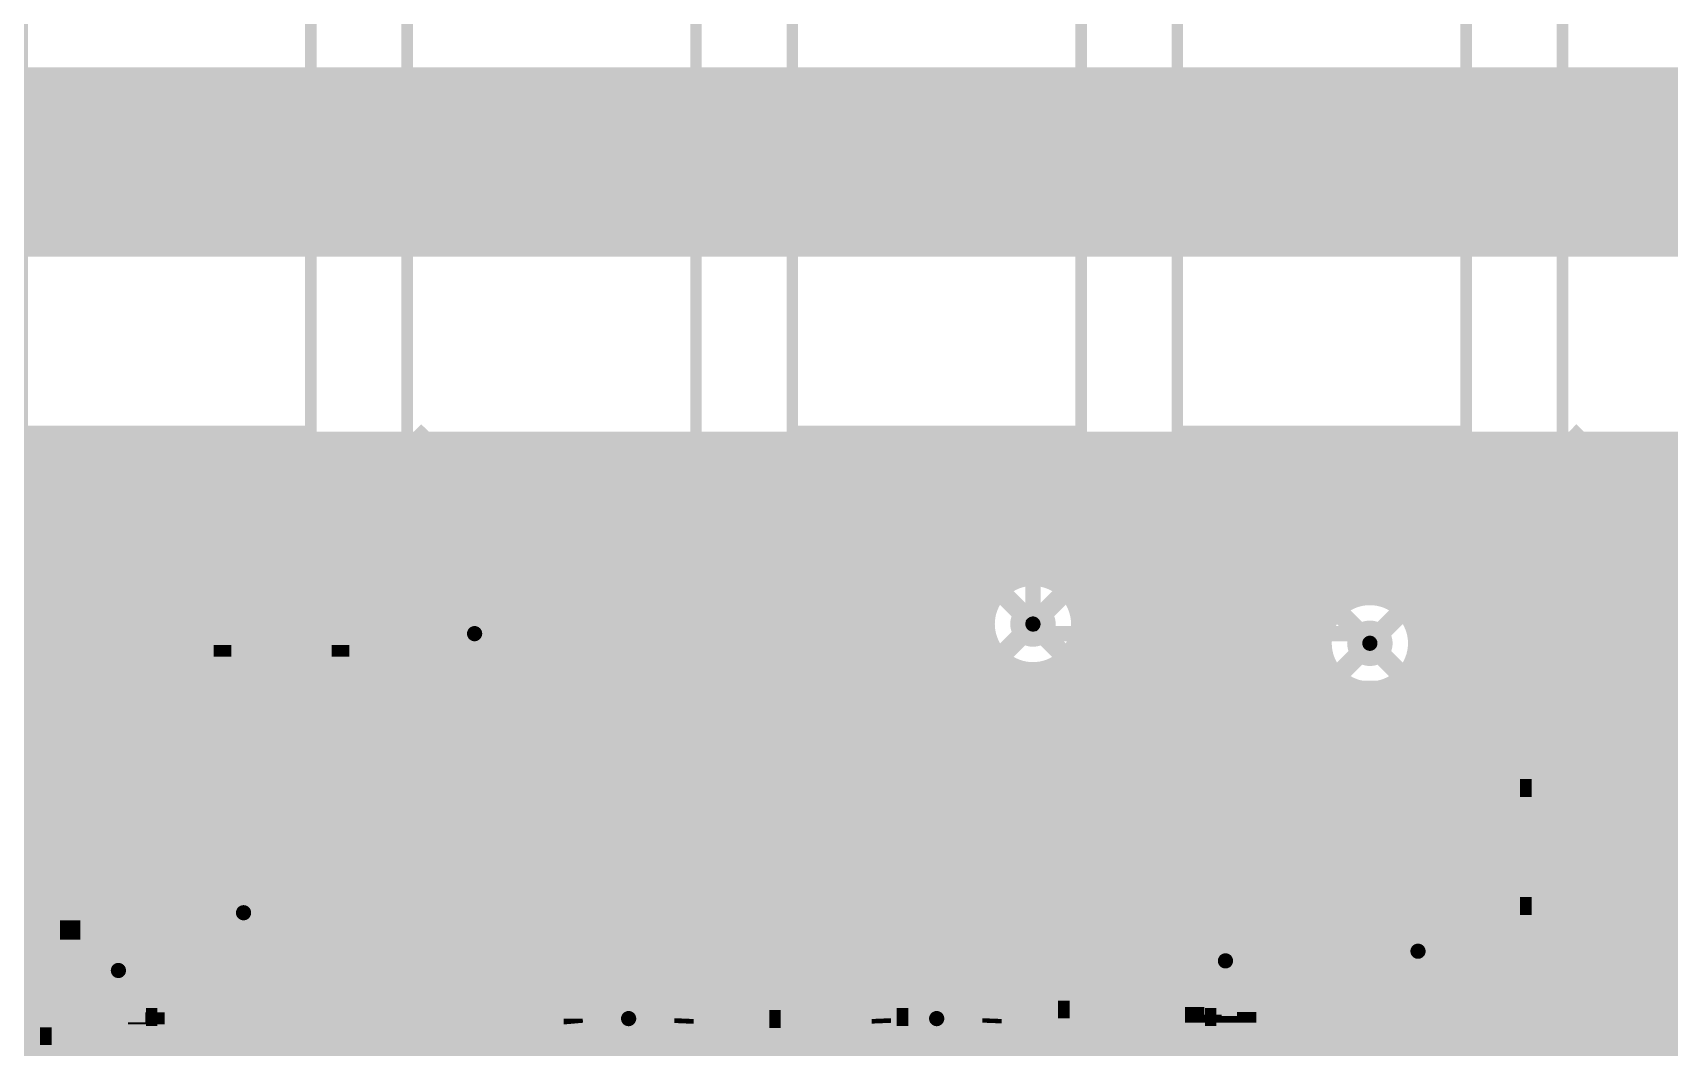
# Model space of a CAD drawing. Extents: x -11 to 221, y -93 to 178.
# Drawn here: x 120.79 to 142.38, y 104.65 to 118.04 of the extents above; entities that cross this region are included whole.
import ezdxf

# ---------------------------------------------------------------- set-up
doc = ezdxf.new("R2010")
doc.units = 0
doc.header["$MEASUREMENT"] = 0
doc.layers.get('0').update_dxf_attribs({"linetype": 'CONTINUOUS'})
for name, color, linetype in [('26-349-0_BOT', 7, 'CONTINUOUS'), ('26-349-0_DRD', 7, 'CONTINUOUS'), ('26-349-0_DRL', 2, 'CONTINUOUS'), ('26-349-0_FAB', 1, 'CONTINUOUS'), ('26-349-0_IN1', 3, 'CONTINUOUS'), ('26-349-0_IN2', 5, 'CONTINUOUS'), ('26-349-0_SMT', 14, 'CONTINUOUS'), ('26-349-0_SPT', 9, 'CONTINUOUS'), ('26-349-0_SST', 12, 'CONTINUOUS'), ('26-349-0_TOP', 11, 'CONTINUOUS'), ('THRUHOLE_TAP', 15, 'CONTINUOUS')]:
    doc.layers.add(name, color=color, linetype=linetype)

# ---------------------------------------------------------------- blocks, each defined once
blk = doc.blocks.new('ROUND_78')
at = {"const_width": 0.29972}
blk.add_lwpolyline([(-0.14986, 0, 1), (0.14986, 0, 1)], format="xyb", close=True, dxfattribs=at)
blk = doc.blocks.new('ROUND_82')
at = {"const_width": 0.29972}
blk.add_lwpolyline([(-0.14986, 0, 1), (0.14986, 0, 1)], format="xyb", close=True, dxfattribs=at)
blk = doc.blocks.new('ROUND_102')
at = {"const_width": 0.10033}
blk.add_lwpolyline([(-0.050164, 0, 1), (0.050164, 0, 1)], format="xyb", close=True, dxfattribs=at)
blk = doc.blocks.new('RECTANGLE_3')
blk.add_solid([(0.4826, 0.4064), (0.4826, -0.4064), (-0.4826, 0.4064), (-0.4826, -0.4064)])
blk = doc.blocks.new('RECTANGLE_17')
blk.add_solid([(0.508, 0.635), (0.508, -0.635), (-0.508, 0.635), (-0.508, -0.635)])
blk = doc.blocks.new('RECTANGLE_12')
blk.add_solid([(0.40005, 0.65024), (0.40005, -0.65024), (-0.40005, 0.65024), (-0.40005, -0.65024)])
blk = doc.blocks.new('ROUND_88')
at = {"const_width": 0.10033}
blk.add_lwpolyline([(-0.050164, 0, 1), (0.050164, 0, 1)], format="xyb", close=True, dxfattribs=at)

msp = doc.modelspace()

# ---------------------------------------------------------------- linework, layer by layer
at = {"layer": '26-349-0_BOT', "const_width": 0.2032}
for points in [[(133.9596, 110.2106), (133.985, 110.236)], [(133.985, 110.236), (133.985, 110.109), (138.303, 110.109), (138.43, 109.982)], [(150.495, 108.966), (89.662, 108.966), (88.646, 109.982), (84.328, 109.982)]]:
    msp.add_lwpolyline(points, dxfattribs=at)
at = {"layer": '26-349-0_DRD', "const_width": 0.254}
for points in [[(132.715, 111.506), (132.715, 108.966)], [(135.255, 111.506), (132.715, 111.506)], [(135.255, 111.506), (132.715, 108.966)], [(135.255, 108.966), (132.715, 111.506)], [(132.715, 111.506), (132.715, 108.966)], [(135.255, 111.506), (132.715, 111.506)], [(135.255, 111.506), (132.715, 108.966)], [(135.255, 108.966), (132.715, 111.506)], [(135.255, 108.966), (135.255, 111.506)], [(135.255, 108.966), (135.255, 111.506)], [(125.349, 111.379), (125.349, 108.839)], [(127.889, 111.379), (125.349, 111.379)], [(127.889, 111.379), (125.349, 108.839)], [(127.889, 108.839), (125.349, 111.379)], [(127.889, 108.839), (127.889, 111.379)], [(137.16, 111.252), (137.16, 108.712)], [(139.7, 111.252), (137.16, 111.252)], [(139.7, 111.252), (137.16, 108.712)], [(139.7, 108.712), (137.16, 111.252)], [(139.7, 108.712), (139.7, 111.252)], [(132.715, 108.966), (135.255, 108.966)], [(132.715, 108.966), (135.255, 108.966)], [(125.349, 108.839), (127.889, 108.839)], [(137.16, 108.712), (139.7, 108.712)], [(122.301, 107.696), (122.301, 105.156)], [(124.841, 107.696), (122.301, 107.696)], [(124.841, 107.696), (122.301, 105.156)], [(124.841, 105.156), (122.301, 107.696)], [(124.841, 105.156), (124.841, 107.696)], [(137.795, 107.188), (137.795, 104.648)], [(140.335, 107.188), (137.795, 107.188)], [(140.335, 107.188), (137.795, 104.648)], [(140.335, 104.648), (137.795, 107.188)], [(140.335, 104.648), (140.335, 107.188)], [(135.255, 107.061), (135.255, 104.521)], [(137.795, 107.061), (135.255, 107.061)], [(137.795, 107.061), (135.255, 104.521)], [(137.795, 104.521), (135.255, 107.061)], [(135.255, 107.061), (135.255, 104.521)], [(137.795, 107.061), (135.255, 107.061)], [(137.795, 107.061), (135.255, 104.521)], [(137.795, 104.521), (135.255, 107.061)], [(137.795, 104.521), (137.795, 107.061)], [(137.795, 104.521), (137.795, 107.061)], [(121.92, 106.934), (119.38, 106.934)], [(121.92, 106.934), (119.38, 104.394)], [(121.92, 104.394), (119.38, 106.934)], [(121.92, 106.934), (119.38, 106.934)], [(121.92, 106.934), (119.38, 104.394)], [(121.92, 104.394), (119.38, 106.934)], [(123.19, 106.934), (120.65, 106.934)], [(123.19, 106.934), (120.65, 104.394)], [(123.19, 104.394), (120.65, 106.934)], [(123.19, 106.934), (120.65, 106.934)], [(123.19, 106.934), (120.65, 104.394)], [(123.19, 104.394), (120.65, 106.934)], [(121.92, 104.394), (121.92, 106.934)], [(121.92, 104.394), (121.92, 106.934)], [(123.19, 104.394), (123.19, 106.934)], [(123.19, 104.394), (123.19, 106.934)], [(127.381, 106.299), (127.381, 103.759)], [(129.921, 106.299), (127.381, 106.299)], [(129.921, 106.299), (127.381, 103.759)], [(129.921, 103.759), (127.381, 106.299)], [(127.381, 106.299), (127.381, 103.759)], [(129.921, 106.299), (127.381, 106.299)], [(129.921, 106.299), (127.381, 103.759)], [(129.921, 103.759), (127.381, 106.299)], [(127.381, 106.299), (127.381, 103.759)], [(129.921, 106.299), (127.381, 106.299)], [(129.921, 106.299), (127.381, 103.759)], [(129.921, 103.759), (127.381, 106.299)], [(129.921, 103.759), (129.921, 106.299)], [(129.921, 103.759), (129.921, 106.299)], [(129.921, 103.759), (129.921, 106.299)], [(131.445, 106.299), (131.445, 103.759)], [(133.985, 106.299), (131.445, 106.299)], [(133.985, 106.299), (131.445, 103.759)], [(133.985, 103.759), (131.445, 106.299)], [(131.445, 106.299), (131.445, 103.759)], [(133.985, 106.299), (131.445, 106.299)], [(133.985, 106.299), (131.445, 103.759)], [(133.985, 103.759), (131.445, 106.299)], [(133.985, 103.759), (133.985, 106.299)], [(133.985, 103.759), (133.985, 106.299)], [(122.301, 105.156), (124.841, 105.156)], [(137.795, 104.648), (140.335, 104.648)]]:
    msp.add_lwpolyline(points, dxfattribs=at)
at = {"layer": '26-349-0_DRL', "const_width": 2.49936}
msp.add_lwpolyline([(91.186, 116.332), (162.56, 116.332), (164.211, 117.983), (174.752, 117.983)], dxfattribs=at)
at = {"layer": '26-349-0_FAB', "const_width": 1.00076}
msp.add_lwpolyline([(187.325, 48.26), (67.945, 48.26), (67.945, 115.57), (69.215, 116.84), (187.96, 116.84)], dxfattribs=at)
at = {"layer": '26-349-0_IN1', "const_width": 0.254}
for points in [[(165.481, 112.649), (71.247, 112.649), (69.596, 110.998), (69.596, 51.562)], [(165.481, 112.5982), (71.1962, 112.5982)], [(120.8024, 112.649), (120.8024, 108.966)], [(121.031, 112.649), (121.031, 108.966)], [(121.2596, 112.649), (121.2596, 108.966)], [(121.4882, 112.649), (121.4882, 108.966)], [(121.7168, 112.649), (121.7168, 108.966)], [(121.9454, 112.649), (121.9454, 108.966)], [(122.174, 112.649), (122.174, 108.966)], [(122.4026, 112.649), (122.4026, 108.966)], [(122.6312, 112.649), (122.6312, 108.966)], [(122.8598, 112.649), (122.8598, 108.966)], [(123.0884, 112.649), (123.0884, 108.966)], [(123.317, 112.649), (123.317, 108.966)], [(123.5456, 112.649), (123.5456, 108.966)], [(123.7742, 112.649), (123.7742, 108.966)], [(124.0028, 112.649), (124.0028, 108.966)], [(124.2314, 112.649), (124.2314, 108.966)], [(124.46, 112.649), (124.46, 108.966)], [(124.6886, 112.649), (124.6886, 108.966)], [(124.9172, 112.649), (124.9172, 108.966)], [(125.1458, 112.649), (125.1458, 108.966)], [(125.3744, 112.649), (125.3744, 108.966)], [(125.603, 112.649), (125.603, 108.966)], [(125.8316, 112.649), (125.8316, 108.966)], [(126.0602, 112.649), (126.0602, 108.966)], [(126.2888, 112.649), (126.2888, 108.966)], [(126.5174, 112.649), (126.5174, 108.966)], [(126.746, 112.649), (126.746, 108.966)], [(126.9746, 112.649), (126.9746, 108.966)], [(127.2032, 112.649), (127.2032, 108.966)], [(127.4318, 112.649), (127.4318, 108.966)], [(127.6604, 112.649), (127.6604, 108.966)], [(127.889, 112.649), (127.889, 108.966)], [(128.1176, 112.649), (128.1176, 108.966)], [(128.3462, 112.649), (128.3462, 108.966)], [(128.5748, 112.649), (128.5748, 108.966)], [(128.8034, 112.649), (128.8034, 108.966)], [(129.032, 112.649), (129.032, 108.966)], [(129.2606, 112.649), (129.2606, 108.966)], [(129.4892, 112.649), (129.4892, 108.966)], [(129.7178, 112.649), (129.7178, 108.966)], [(129.9464, 112.649), (129.9464, 108.966)], [(130.175, 112.649), (130.175, 108.966)], [(130.4036, 112.649), (130.4036, 108.966)], [(130.6322, 112.649), (130.6322, 108.966)], [(130.8608, 112.649), (130.8608, 108.966)], [(131.0894, 112.649), (131.0894, 108.966)], [(131.318, 112.649), (131.318, 108.966)], [(131.5466, 112.649), (131.5466, 108.966)], [(131.7752, 112.649), (131.7752, 108.966)], [(132.0038, 112.649), (132.0038, 108.966)], [(132.2324, 112.649), (132.2324, 108.966)], [(132.461, 112.649), (132.461, 108.966)], [(132.6896, 112.649), (132.6896, 108.966)], [(132.9182, 112.649), (132.9182, 108.966)], [(133.1468, 112.649), (133.1468, 108.966)], [(133.3754, 112.649), (133.3754, 110.63986)], [(133.604, 112.649), (133.604, 110.86084)], [(133.8326, 112.649), (133.8326, 110.95228)], [(134.0612, 112.649), (134.0612, 110.96244)], [(134.2898, 112.649), (134.2898, 110.90148)], [(134.5184, 112.649), (134.5184, 110.73638)], [(134.747, 112.649), (134.747, 108.966)], [(134.9756, 112.649), (134.9756, 108.966)], [(135.2042, 112.649), (135.2042, 108.966)], [(135.4328, 112.649), (135.4328, 108.966)], [(135.6614, 112.649), (135.6614, 108.966)], [(135.89, 112.649), (135.89, 108.966)], [(136.1186, 112.649), (136.1186, 108.966)], [(136.3472, 112.649), (136.3472, 108.966)], [(136.5758, 112.649), (136.5758, 108.966)], [(136.8044, 112.649), (136.8044, 108.966)], [(137.033, 112.649), (137.033, 108.966)], [(137.2616, 112.649), (137.2616, 108.966)], [(137.4902, 112.649), (137.4902, 108.966)], [(137.7188, 112.649), (137.7188, 110.15218)], [(137.9474, 112.649), (137.9474, 110.53064)], [(138.176, 112.649), (138.176, 110.6678)], [(138.4046, 112.649), (138.4046, 110.71352)], [(138.6332, 112.649), (138.6332, 110.68304)], [(138.8618, 112.649), (138.8618, 110.57128)], [(139.0904, 112.649), (139.0904, 110.29696)], [(139.319, 112.649), (139.319, 108.966)], [(139.5476, 112.649), (139.5476, 108.966)], [(139.7762, 112.649), (139.7762, 108.966)], [(140.0048, 112.649), (140.0048, 108.966)], [(140.2334, 112.649), (140.2334, 108.966)], [(140.462, 112.649), (140.462, 108.966)], [(140.6906, 112.649), (140.6906, 108.966)], [(140.9192, 112.649), (140.9192, 108.966)], [(141.1478, 112.649), (141.1478, 108.966)], [(141.3764, 112.649), (141.3764, 108.966)], [(141.605, 112.649), (141.605, 108.966)], [(141.8336, 112.649), (141.8336, 108.966)], [(142.0622, 112.649), (142.0622, 108.966)], [(142.2908, 112.649), (142.2908, 108.966)], [(165.481, 112.3696), (70.9676, 112.3696)], [(165.481, 112.141), (70.739, 112.141)], [(165.481, 111.9124), (70.5104, 111.9124)], [(165.481, 111.6838), (70.2818, 111.6838)], [(165.481, 111.4552), (70.0532, 111.4552)], [(165.481, 111.2266), (69.8246, 111.2266)], [(165.481, 110.998), (69.596, 110.998)], [(133.48462, 110.7694), (69.596, 110.7694)], [(165.481, 110.7694), (134.48538, 110.7694)], [(133.31952, 110.5408), (84.80044, 110.5408)], [(137.95756, 110.5408), (134.65048, 110.5408)], [(165.481, 110.5408), (138.90244, 110.5408)], [(133.25602, 110.3122), (84.98078, 110.3122)], [(137.77722, 110.3122), (134.71144, 110.3122)], [(165.481, 110.3122), (139.08278, 110.3122)], [(133.26872, 110.0836), (85.0519, 110.0836)], [(137.7061, 110.0836), (134.70128, 110.0836)], [(165.481, 110.0836), (139.1539, 110.0836)], [(133.36016, 109.855), (86.72576, 109.855)], [(133.3754, 109.83214), (133.3754, 108.966)], [(137.70864, 109.855), (134.60984, 109.855)], [(137.7188, 109.80928), (137.7188, 108.966)], [(165.481, 109.855), (139.14882, 109.855)], [(133.58114, 109.6264), (86.87562, 109.6264)], [(133.604, 109.61116), (133.604, 108.966)], [(134.2898, 109.57052), (134.2898, 108.966)], [(137.78992, 109.6264), (134.38886, 109.6264)], [(134.5184, 109.73562), (134.5184, 108.966)], [(150.18004, 109.6264), (139.07008, 109.6264)], [(139.0904, 109.66704), (139.0904, 108.966)], [(137.99058, 109.3978), (86.92896, 109.3978)], [(133.8326, 109.51972), (133.8326, 108.966)], [(134.0612, 109.50702), (134.0612, 108.966)], [(137.9474, 109.43082), (137.9474, 108.966)], [(138.8618, 109.39018), (138.8618, 108.966)], [(149.90318, 109.3978), (138.86942, 109.3978)], [(149.79142, 109.1692), (86.90864, 109.1692)], [(138.176, 109.2962), (138.176, 108.966)], [(138.4046, 109.25048), (138.4046, 108.966)], [(138.6332, 109.27842), (138.6332, 108.966)], [(148.32838, 108.966), (86.82482, 108.966)], [(148.3106, 108.4072), (84.89188, 108.2294)], [(120.8024, 108.32846), (120.8024, 106.38028)], [(121.031, 108.331), (121.031, 106.28884)], [(121.2596, 108.331), (121.2596, 106.06786)], [(121.4882, 108.331), (121.4882, 106.25328)], [(121.7168, 108.331), (121.7168, 106.36504)], [(121.9454, 108.33354), (121.9454, 106.39552)], [(122.174, 108.33354), (122.174, 106.3498)], [(122.4026, 108.33354), (122.4026, 106.21264)], [(122.6312, 108.33354), (122.6312, 105.83418)], [(122.8598, 108.33608), (122.8598, 104.95534)], [(123.0884, 108.33608), (123.0884, 104.95534)], [(123.317, 108.33608), (123.317, 104.95534)], [(123.5456, 108.33608), (123.5456, 104.95788)], [(123.7742, 108.33862), (123.7742, 104.95788)], [(124.0028, 108.33862), (124.0028, 104.95788)], [(124.2314, 108.33862), (124.2314, 104.95788)], [(124.46, 108.33862), (124.46, 104.95788)], [(124.6886, 108.34116), (124.6886, 104.95788)], [(124.9172, 108.34116), (124.9172, 104.95788)], [(125.1458, 108.34116), (125.1458, 104.95788)], [(125.3744, 108.34116), (125.3744, 104.96042)], [(125.603, 108.3437), (125.603, 104.96042)], [(125.8316, 108.3437), (125.8316, 104.96042)], [(126.0602, 108.3437), (126.0602, 104.96042)], [(126.2888, 108.3437), (126.2888, 104.96042)], [(126.5174, 108.34624), (126.5174, 104.96042)], [(126.746, 108.34624), (126.746, 104.96042)], [(126.9746, 108.34624), (126.9746, 104.96042)], [(127.2032, 108.34624), (127.2032, 104.96296)], [(127.4318, 108.34878), (127.4318, 104.96296)], [(127.6604, 108.34878), (127.6604, 104.96296)], [(127.889, 108.34878), (127.889, 104.96296)], [(128.1176, 108.34878), (128.1176, 105.52938)], [(128.3462, 108.35132), (128.3462, 105.69448)], [(128.5748, 108.35132), (128.5748, 105.75544)], [(128.8034, 108.35132), (128.8034, 105.74528)], [(129.032, 108.35132), (129.032, 105.65384)], [(129.2606, 108.35386), (129.2606, 105.43286)], [(129.4892, 108.35386), (129.4892, 104.9655)], [(129.7178, 108.35386), (129.7178, 104.9655)], [(129.9464, 108.35386), (129.9464, 104.9655)], [(130.175, 108.3564), (130.175, 104.9655)], [(130.4036, 108.3564), (130.4036, 104.9655)], [(130.6322, 108.3564), (130.6322, 104.96804)], [(130.8608, 108.35894), (130.8608, 104.96804)], [(131.0894, 108.35894), (131.0894, 104.96804)], [(131.318, 108.35894), (131.318, 104.96804)], [(131.5466, 108.35894), (131.5466, 104.96804)], [(131.7752, 108.36148), (131.7752, 104.96804)], [(132.0038, 108.36148), (132.0038, 105.19918)], [(132.2324, 108.36148), (132.2324, 105.57764)], [(132.461, 108.36148), (132.461, 105.7148)], [(132.6896, 108.36402), (132.6896, 105.76052)], [(132.9182, 108.36402), (132.9182, 105.73004)], [(133.1468, 108.36402), (133.1468, 105.61828)], [(133.3754, 108.36402), (133.3754, 105.34396)], [(133.604, 108.36656), (133.604, 104.97058)], [(133.8326, 108.36656), (133.8326, 104.97058)], [(134.0612, 108.36656), (134.0612, 104.97312)], [(134.2898, 108.36656), (134.2898, 104.97312)], [(134.5184, 108.3691), (134.5184, 104.97312)], [(134.747, 108.3691), (134.747, 104.97312)], [(134.9756, 108.3691), (134.9756, 104.97312)], [(135.2042, 108.3691), (135.2042, 104.97312)], [(135.4328, 108.37164), (135.4328, 104.97312)], [(135.6614, 108.37164), (135.6614, 104.97566)], [(135.89, 108.37164), (135.89, 106.15422)], [(136.1186, 108.37164), (136.1186, 106.39806)], [(136.3472, 108.37418), (136.3472, 106.49966)], [(136.5758, 108.37418), (136.5758, 106.51998)], [(136.8044, 108.37418), (136.8044, 106.46664)], [(137.033, 108.37418), (137.033, 106.31678)], [(137.2616, 108.37672), (137.2616, 104.97566)], [(137.4902, 108.37672), (137.4902, 104.9782)], [(137.7188, 108.37672), (137.7188, 104.9782)], [(137.9474, 108.37672), (137.9474, 104.9782)], [(138.176, 108.37926), (138.176, 104.9782)], [(138.4046, 108.37926), (138.4046, 104.9782)], [(138.6332, 108.37926), (138.6332, 104.9782)], [(138.8618, 108.37926), (138.8618, 104.9782)], [(139.0904, 108.3818), (139.0904, 104.98074)], [(139.319, 108.3818), (139.319, 104.98074)], [(139.5476, 108.3818), (139.5476, 104.98074)], [(139.7762, 108.3818), (139.7762, 104.98074)], [(140.0048, 108.38434), (140.0048, 104.98074)], [(140.2334, 108.38434), (140.2334, 104.98074)], [(140.462, 108.38434), (140.462, 104.98074)], [(140.6906, 108.38434), (140.6906, 104.98074)], [(140.9192, 108.38688), (140.9192, 104.98328)], [(141.1478, 108.38688), (141.1478, 104.98328)], [(141.3764, 108.38688), (141.3764, 104.98328)], [(141.605, 108.38688), (141.605, 104.98328)], [(141.8336, 108.38942), (141.8336, 104.98328)], [(142.0622, 108.38942), (142.0622, 104.98328)], [(142.2908, 108.38942), (142.2908, 104.98328)], [(150.32228, 108.2548), (94.1324, 108.2548)], [(148.78558, 108.0262), (84.96808, 108.0262)], [(148.58492, 107.7976), (84.97824, 107.7976)], [(148.50364, 107.569), (84.91728, 107.569)], [(148.5011, 107.3404), (84.75218, 107.3404)], [(148.57222, 107.1118), (74.9808, 107.1118)], [(146.25828, 106.8832), (84.37118, 106.8832)], [(145.87982, 106.6546), (84.74964, 106.6546)], [(136.16178, 106.426), (106.57078, 106.426)], [(145.7452, 106.426), (136.88822, 106.426)], [(121.41962, 106.1974), (121.15038, 106.1974)], [(135.9154, 106.1974), (122.42038, 106.1974)], [(145.69948, 106.1974), (137.13206, 106.1974)], [(135.8138, 105.9688), (122.58548, 105.9688)], [(145.72742, 105.9688), (137.23366, 105.9688)], [(128.47828, 105.7402), (122.64644, 105.7402)], [(132.54228, 105.7402), (128.82118, 105.7402)], [(135.79602, 105.7402), (132.88518, 105.7402)], [(145.83918, 105.7402), (137.25398, 105.7402)], [(122.6312, 105.49128), (122.6312, 104.95534)], [(128.09982, 105.5116), (122.63628, 105.5116)], [(132.16382, 105.5116), (129.19964, 105.5116)], [(135.84936, 105.5116), (133.26364, 105.5116)], [(146.11604, 105.5116), (137.20064, 105.5116)], [(127.9652, 105.283), (122.54484, 105.283)], [(132.0292, 105.283), (129.3368, 105.283)], [(135.99922, 105.283), (133.4008, 105.283)], [(135.89, 105.42778), (135.89, 104.97566)], [(137.033, 105.26522), (137.033, 104.97566)], [(147.59178, 105.283), (137.05078, 105.283)], [(127.91948, 105.0544), (122.32386, 105.0544)], [(122.4026, 105.11282), (122.4026, 104.95534)], [(129.37998, 104.9655), (129.38274, 105.029)], [(131.98348, 105.0544), (129.38252, 105.0544)], [(131.98348, 105.029), (131.98602, 104.96804)], [(133.44398, 104.97058), (133.44632, 105.029)], [(148.9964, 105.0544), (133.44652, 105.0544)], [(136.1186, 105.1814), (136.1186, 104.97566)], [(136.3472, 105.0798), (136.3472, 104.97566)], [(136.5758, 105.06202), (136.5758, 104.97566)], [(136.8044, 105.11536), (136.8044, 104.97566)], [(127.92202, 104.96296), (122.10034, 104.95534)], [(122.174, 104.9782), (122.174, 104.95534)], [(131.98602, 104.96804), (129.37998, 104.9655)], [(148.96084, 104.99344), (133.44398, 104.97058)]]:
    msp.add_lwpolyline(points, dxfattribs=at)
for points in [[(133.985, 110.96752, 0.4142136), (133.25348, 110.236)], [(133.985, 110.96752, 0.4142136), (133.25348, 110.236)], [(134.71652, 110.236, 0.4142136), (133.985, 110.96752)], [(134.71652, 110.236, 0.4142136), (133.985, 110.96752)], [(138.43, 110.71352, 0.4142136), (137.69848, 109.982)], [(139.16152, 109.982, 0.4142136), (138.43, 110.71352)], [(133.25348, 110.236, 0.4142136), (133.985, 109.50448)], [(133.25348, 110.236, 0.4142136), (133.985, 109.50448)], [(133.985, 109.50448, 0.4142136), (134.71652, 110.236)], [(133.985, 109.50448, 0.4142136), (134.71652, 110.236)], [(137.69848, 109.982, 0.4142136), (138.43, 109.25048)], [(138.43, 109.25048, 0.4142136), (139.16152, 109.982)], [(121.285, 106.02722, 0.2690272), (120.65, 106.39554)], [(121.92, 106.39552, 0.2690269), (121.285, 106.02722)], [(121.92, 106.39552, 0.2690269), (121.285, 106.02722)], [(122.65152, 105.664, 0.4142136), (121.92, 106.39552)], [(122.65152, 105.664, 0.4142136), (121.92, 106.39552)], [(136.525, 106.52252, 0.4142136), (135.79348, 105.791)], [(136.525, 106.52252, 0.4142136), (135.79348, 105.791)], [(137.25652, 105.791, 0.4142136), (136.525, 106.52252)], [(137.25652, 105.791, 0.4142136), (136.525, 106.52252)], [(128.651, 105.76052, 0.4142136), (127.91948, 105.029)], [(129.38252, 105.029, 0.4142136), (128.651, 105.76052)], [(132.715, 105.76052, 0.4142136), (131.98348, 105.029)], [(133.44652, 105.029, 0.4142136), (132.715, 105.76052)], [(135.79348, 105.791, 0.4142136), (136.525, 105.05948)], [(135.79348, 105.791, 0.4142136), (136.525, 105.05948)], [(136.525, 105.05948, 0.4142136), (137.25652, 105.791)], [(136.525, 105.05948, 0.4142136), (137.25652, 105.791)], [(122.10034, 104.95534, 0.3429731), (122.65152, 105.664)], [(122.10034, 104.95534, 0.3429731), (122.65152, 105.664)], [(127.91948, 105.029, 0.0225903), (127.92246, 104.963)]]:
    msp.add_lwpolyline(points, format="xyb", dxfattribs=at)
at = {"layer": '26-349-0_IN2', "const_width": 0.254}
for points in [[(172.60062, 112.141), (86.3473, 112.141)], [(172.5676, 112.1156), (86.36254, 112.1156)], [(120.7008, 112.141), (120.7008, 95.87738)], [(120.9294, 112.141), (120.9294, 95.81388)], [(121.158, 112.141), (121.158, 95.62084)], [(121.3866, 112.141), (121.3866, 75.77328)], [(121.6152, 112.141), (121.6152, 75.98918)], [(121.8438, 112.141), (121.8438, 76.06284)], [(122.0724, 112.141), (122.0724, 76.0476)], [(122.301, 112.141), (122.301, 75.93838)], [(122.5296, 112.141), (122.5296, 75.59548)], [(122.7582, 112.141), (122.7582, 101.12756)], [(122.9868, 112.141), (122.9868, 106.66222)], [(123.2154, 112.141), (123.2154, 106.9467)], [(123.444, 112.141), (123.444, 107.04322)], [(123.6726, 112.141), (123.6726, 107.0483)], [(123.9012, 112.141), (123.9012, 106.96194)], [(124.1298, 112.141), (124.1298, 106.71556)], [(124.3584, 112.141), (124.3584, 77.8256)], [(124.587, 112.141), (124.587, 65.61582)], [(124.8156, 112.141), (124.8156, 65.41262)], [(125.0442, 112.141), (125.0442, 65.05194)], [(125.2728, 112.141), (125.2728, 52.959)], [(125.5014, 112.141), (125.5014, 98.45548)], [(125.73, 112.141), (125.73, 98.79838)], [(125.9586, 112.141), (125.9586, 98.9076)], [(126.1872, 112.141), (126.1872, 110.5662)], [(126.4158, 112.141), (126.4158, 110.7059)], [(126.6444, 112.141), (126.6444, 110.73892)], [(126.873, 112.141), (126.873, 110.68558)], [(127.1016, 112.141), (127.1016, 110.51286)], [(127.3302, 112.141), (127.3302, 72.56018)], [(127.5588, 112.141), (127.5588, 72.63384)], [(127.7874, 112.141), (127.7874, 72.6186)], [(128.016, 112.141), (128.016, 73.01484)], [(128.2446, 112.141), (128.2446, 73.20788)], [(128.4732, 112.141), (128.4732, 73.27138)], [(128.7018, 112.141), (128.7018, 73.24852)], [(128.9304, 112.141), (128.9304, 73.12406)], [(129.159, 112.141), (129.159, 52.959)], [(129.3876, 112.141), (129.3876, 52.959)], [(129.6162, 112.141), (129.6162, 52.959)], [(129.8448, 112.141), (129.8448, 52.959)], [(130.0734, 112.141), (130.0734, 52.959)], [(130.302, 112.141), (130.302, 52.959)], [(130.5306, 112.141), (130.5306, 52.959)], [(130.7592, 112.141), (130.7592, 52.959)], [(130.9878, 112.141), (130.9878, 52.959)], [(131.2164, 112.141), (131.2164, 52.959)], [(131.445, 112.141), (131.445, 52.959)], [(131.6736, 112.141), (131.6736, 98.77806)], [(131.9022, 112.141), (131.9022, 98.90252)], [(132.1308, 112.141), (132.1308, 98.92538)], [(132.3594, 112.141), (132.3594, 98.86188)], [(132.588, 112.141), (132.588, 98.66884)], [(132.8166, 112.141), (132.8166, 72.63892)], [(133.0452, 112.141), (133.0452, 72.6059)], [(133.2738, 112.141), (133.2738, 72.4662)], [(133.5024, 112.141), (133.5024, 110.63986)], [(133.731, 112.141), (133.731, 110.81258)], [(133.9596, 112.141), (133.9596, 110.86592)], [(134.1882, 112.141), (134.1882, 110.8329)], [(134.4168, 112.141), (134.4168, 110.6932)], [(134.6454, 112.141), (134.6454, 52.959)], [(134.874, 112.141), (134.874, 52.959)], [(135.1026, 112.141), (135.1026, 52.959)], [(135.3312, 112.141), (135.3312, 52.959)], [(135.5598, 112.141), (135.5598, 52.959)], [(135.7884, 112.141), (135.7884, 52.959)], [(136.017, 112.141), (136.017, 52.959)], [(136.2456, 112.141), (136.2456, 52.959)], [(136.4742, 112.141), (136.4742, 52.959)], [(136.7028, 112.141), (136.7028, 52.959)], [(136.9314, 112.141), (136.9314, 52.959)], [(137.16, 112.141), (137.16, 52.959)], [(137.3886, 112.141), (137.3886, 52.959)], [(137.6172, 112.141), (137.6172, 70.77456)], [(137.8458, 112.141), (137.8458, 110.21822)], [(138.0744, 112.141), (138.0744, 110.5027)], [(138.303, 112.141), (138.303, 110.59922)], [(138.5316, 112.141), (138.5316, 110.6043)], [(138.7602, 112.141), (138.7602, 110.51794)], [(138.9888, 112.141), (138.9888, 110.27156)], [(139.2174, 112.141), (139.2174, 106.5276)], [(139.446, 112.141), (139.446, 106.41838)], [(139.6746, 112.141), (139.6746, 106.07548)], [(139.9032, 112.141), (139.9032, 71.4629)], [(140.1318, 112.141), (140.1318, 71.3232)], [(140.3604, 112.141), (140.3604, 72.03948)], [(140.589, 112.141), (140.589, 72.38238)], [(140.8176, 112.141), (140.8176, 72.4916)], [(141.0462, 112.141), (141.0462, 72.50684)], [(141.2748, 112.141), (141.2748, 77.5208)], [(141.5034, 112.141), (141.5034, 77.67574)], [(141.732, 112.141), (141.732, 77.71892)], [(141.9606, 112.141), (141.9606, 77.67574)], [(142.1892, 112.141), (142.1892, 77.5208)], [(142.4178, 112.141), (142.4178, 72.4408)], [(172.39742, 111.887), (86.4489, 111.887)], [(146.34972, 111.6584), (86.44382, 111.6584)], [(146.13382, 111.4298), (86.3473, 111.4298)], [(146.06016, 111.2012), (86.06282, 111.2012)], [(146.07286, 110.9726), (69.723, 110.9726)], [(133.61162, 110.744), (108.95584, 110.744)], [(146.18208, 110.744), (134.35584, 110.744)], [(126.1364, 110.5154), (109.14888, 110.5154)], [(133.42112, 110.5154), (127.09906, 110.5154)], [(138.09472, 110.5154), (134.54888, 110.5154)], [(146.52498, 110.5154), (138.76528, 110.5154)], [(126.01448, 110.2868), (109.21238, 110.2868)], [(133.35762, 110.2868), (127.22352, 110.2868)], [(137.87882, 110.2868), (134.61238, 110.2868)], [(155.2829, 110.2868), (138.98118, 110.2868)], [(125.99162, 110.0582), (109.18952, 110.0582)], [(133.38048, 110.0582), (127.24638, 110.0582)], [(137.80516, 110.0582), (134.58952, 110.0582)], [(155.03906, 110.0582), (139.05484, 110.0582)], [(126.05512, 109.8296), (109.06506, 109.8296)], [(133.5024, 109.8296), (127.18288, 109.8296)], [(133.5024, 109.8296), (133.5024, 52.959)], [(134.4168, 109.77626), (134.4168, 52.959)], [(137.81786, 109.8296), (134.46506, 109.8296)], [(154.9527, 109.8296), (139.0396, 109.8296)], [(126.24562, 109.601), (98.79584, 109.601)], [(126.1872, 109.64926), (126.1872, 98.92284)], [(137.92708, 109.601), (126.98984, 109.601)], [(127.1016, 109.7026), (127.1016, 72.34428)], [(133.731, 109.65942), (133.731, 52.959)], [(133.9596, 109.60608), (133.9596, 52.959)], [(134.1882, 109.6391), (134.1882, 52.959)], [(137.8458, 109.74578), (137.8458, 71.02094)], [(154.95778, 109.601), (138.93038, 109.601)], [(138.9888, 109.6899), (138.9888, 106.54284)], [(138.26998, 109.3724), (86.8299, 109.3724)], [(126.4158, 109.5121), (126.4158, 98.84918)], [(126.6444, 109.47908), (126.6444, 98.63328)], [(126.873, 109.53242), (126.873, 52.959)], [(138.0744, 109.4613), (138.0744, 71.1073)], [(138.303, 109.36478), (138.303, 71.10222)], [(138.5316, 109.3597), (138.5316, 106.25328)], [(150.0124, 109.3724), (138.58748, 109.3724)], [(138.7602, 109.44606), (138.7602, 106.46918)], [(149.89048, 109.1438), (86.79688, 109.1438)], [(149.86762, 108.9152), (86.65718, 108.9152)], [(149.93112, 108.6866), (73.10628, 108.6866)], [(150.12162, 108.458), (71.98868, 108.458)], [(174.117, 108.2294), (69.8246, 108.2294)], [(174.117, 108.0008), (70.0532, 108.0008)], [(174.117, 107.7722), (70.2818, 107.7722)], [(174.117, 107.5436), (70.5104, 107.5436)], [(174.117, 107.315), (70.739, 107.315)], [(148.76272, 107.0864), (70.9676, 107.0864)], [(123.11126, 106.8578), (76.48956, 106.8578)], [(148.54682, 106.8578), (124.0282, 106.8578)], [(122.9741, 106.6292), (116.0018, 106.6292)], [(148.47316, 106.6292), (124.1679, 106.6292)], [(122.94108, 106.4006), (116.15674, 106.4006)], [(138.6586, 106.4006), (124.20092, 106.4006)], [(148.48586, 106.4006), (139.46886, 106.4006)], [(122.99442, 106.172), (116.19992, 106.172)], [(122.9868, 106.18978), (122.9868, 101.37394)], [(124.1298, 106.1339), (124.1298, 77.97038)], [(138.48842, 106.172), (124.14758, 106.172)], [(148.59508, 106.172), (139.64158, 106.172)], [(123.1646, 105.9434), (116.15674, 105.9434)], [(123.2154, 105.9053), (123.2154, 101.4603)], [(123.9012, 105.89006), (123.9012, 101.07422)], [(138.43508, 105.9434), (123.97486, 105.9434)], [(148.93798, 105.9434), (139.69492, 105.9434)], [(138.4681, 105.7148), (116.0018, 105.7148)], [(123.444, 105.80878), (123.444, 101.45522)], [(123.6726, 105.8037), (123.6726, 101.3587)], [(166.16426, 105.7148), (139.6619, 105.7148)], [(139.6746, 105.75798), (139.6746, 71.49592)], [(138.60526, 105.4862), (99.34956, 105.4862)], [(138.5316, 105.58272), (138.5316, 71.0057)], [(166.0271, 105.4862), (139.5222, 105.4862)], [(149.44598, 105.2576), (72.7964, 105.2576)], [(138.7602, 105.36682), (138.7602, 70.72122)], [(138.9888, 105.29316), (138.9888, 66.09842)], [(139.2174, 105.30586), (139.2174, 71.26986)], [(139.446, 105.41508), (139.446, 71.44258)], [(149.10308, 105.029), (73.025, 105.029)], [(148.99386, 104.8004), (73.2536, 104.8004)], [(148.98116, 104.5718), (73.4822, 104.5718)]]:
    msp.add_lwpolyline(points, dxfattribs=at)
for points in [[(133.985, 110.86592, 0.4142136), (133.35508, 110.236)], [(133.985, 110.86592, 0.4142136), (133.35508, 110.236)], [(134.61492, 110.236, 0.4142136), (133.985, 110.86592)], [(134.61492, 110.236, 0.4142136), (133.985, 110.86592)], [(126.619, 110.73892, 0.4142136), (125.98908, 110.109)], [(127.24892, 110.109, 0.4142136), (126.619, 110.73892)], [(138.43, 110.61192, 0.4142136), (137.80008, 109.982)], [(139.05992, 109.982, 0.4142136), (138.43, 110.61192)], [(133.35508, 110.236, 0.4142136), (133.985, 109.60608)], [(133.35508, 110.236, 0.4142136), (133.985, 109.60608)], [(133.985, 109.60608, 0.4142136), (134.61492, 110.236)], [(133.985, 109.60608, 0.4142136), (134.61492, 110.236)], [(125.98908, 110.109, 0.4142136), (126.619, 109.47908)], [(126.619, 109.47908, 0.4142136), (127.24892, 110.109)], [(137.80008, 109.982, 0.4142136), (138.43, 109.35208)], [(138.43, 109.35208, 0.4142136), (139.05992, 109.982)], [(123.571, 107.05592, 0.4142136), (122.94108, 106.426)], [(124.20092, 106.426, 0.4142136), (123.571, 107.05592)], [(139.065, 106.54792, 0.4142136), (138.43508, 105.918)], [(139.69492, 105.918, 0.4142136), (139.065, 106.54792)], [(122.94108, 106.426, 0.4142136), (123.571, 105.79608)], [(123.571, 105.79608, 0.4142136), (124.20092, 106.426)], [(138.43508, 105.918, 0.4142136), (139.065, 105.28808)], [(139.065, 105.28808, 0.4142136), (139.69492, 105.918)]]:
    msp.add_lwpolyline(points, format="xyb", dxfattribs=at)
at = {"layer": '26-349-0_SST', "const_width": 0.1524}
for points in [[(124.46, 120.396), (124.46, 112.776), (120.65, 112.776), (120.65, 120.396), (124.46, 120.396)], [(125.73, 112.649), (125.73, 120.269), (129.54, 120.269), (129.54, 112.649), (125.73, 112.649)], [(134.62, 120.396), (134.62, 112.776), (130.81, 112.776), (130.81, 120.396), (134.62, 120.396)], [(139.7, 120.396), (139.7, 112.776), (135.89, 112.776), (135.89, 120.396), (139.7, 120.396)], [(140.97, 112.649), (140.97, 120.269), (144.78, 120.269), (144.78, 112.649), (140.97, 112.649)], [(121.48566, 112.68456), (121.48566, 112.26292), (121.48566, 112.11306), (121.48566, 111.96066), (121.48566, 111.46028), (121.08434, 111.46028), (121.08434, 111.96066), (121.08434, 112.11306), (121.08434, 112.26292), (121.08434, 112.68456)], [(124.02566, 112.68456), (124.02566, 112.26292), (124.02566, 112.11306), (124.02566, 111.96066), (124.02566, 111.46028), (123.62434, 111.46028), (123.62434, 111.96066), (123.62434, 112.11306), (123.62434, 112.26292), (123.62434, 112.68456)], [(125.96876, 112.81918), (125.78588, 112.63376)], [(126.16434, 112.63376), (126.16434, 112.21212), (126.56566, 112.21212), (126.56566, 112.63376)], [(128.70434, 112.63376), (128.70434, 112.21212), (129.10566, 112.21212), (129.10566, 112.63376)], [(131.64566, 112.68456), (131.64566, 112.26292), (131.64566, 112.11306), (131.64566, 111.96066), (131.64566, 111.46028), (131.24434, 111.46028), (131.24434, 111.96066), (131.24434, 112.11306), (131.24434, 112.26292), (131.24434, 112.68456)], [(134.18566, 112.68456), (134.18566, 112.26292), (134.18566, 112.11306), (134.18566, 111.96066), (134.18566, 111.46028), (133.78434, 111.46028), (133.78434, 111.96066), (133.78434, 112.11306), (133.78434, 112.26292), (133.78434, 112.68456)], [(136.72566, 112.68456), (136.72566, 112.26292), (136.72566, 112.11306), (136.72566, 111.96066), (136.72566, 111.46028), (136.32434, 111.46028), (136.32434, 111.96066), (136.32434, 112.11306), (136.32434, 112.26292), (136.32434, 112.68456)], [(139.26566, 112.68456), (139.26566, 112.26292), (139.26566, 112.11306), (139.26566, 111.96066), (139.26566, 111.46028), (138.86434, 111.46028), (138.86434, 111.96066), (138.86434, 112.11306), (138.86434, 112.26292), (138.86434, 112.68456)], [(141.20876, 112.81918), (141.02588, 112.63376)], [(141.40434, 112.63376), (141.40434, 112.21212), (141.80566, 112.21212), (141.80566, 112.63376)], [(121.08434, 112.26292), (121.48566, 112.26292)], [(123.62434, 112.26292), (124.02566, 112.26292)], [(126.56566, 112.21212), (126.56566, 112.0648), (126.56566, 111.90986), (126.56566, 111.40948), (126.16434, 111.40948), (126.16434, 111.90986), (126.16434, 112.0648), (126.16434, 112.21212)], [(129.10566, 112.21212), (129.10566, 112.0648), (129.10566, 111.90986), (129.10566, 111.40948), (128.70434, 111.40948), (128.70434, 111.90986), (128.70434, 112.0648), (128.70434, 112.21212)], [(131.24434, 112.26292), (131.64566, 112.26292)], [(133.78434, 112.26292), (134.18566, 112.26292)], [(136.32434, 112.26292), (136.72566, 112.26292)], [(138.86434, 112.26292), (139.26566, 112.26292)], [(141.80566, 112.21212), (141.80566, 112.0648), (141.80566, 111.90986), (141.80566, 111.40948), (141.40434, 111.40948), (141.40434, 111.90986), (141.40434, 112.0648), (141.40434, 112.21212)], [(121.08434, 112.11306), (121.48566, 112.11306)], [(123.62434, 112.11306), (124.02566, 112.11306)], [(125.46076, 112.014), (125.46076, 111.506)], [(125.59792, 111.98352), (125.59792, 111.53648)], [(126.16434, 112.0648), (126.56566, 112.0648)], [(128.70434, 112.0648), (129.10566, 112.0648)], [(131.24434, 112.11306), (131.64566, 112.11306)], [(133.78434, 112.11306), (134.18566, 112.11306)], [(136.32434, 112.11306), (136.72566, 112.11306)], [(138.86434, 112.11306), (139.26566, 112.11306)], [(140.70076, 112.014), (140.70076, 111.506)], [(140.83792, 111.98352), (140.83792, 111.53648)], [(141.40434, 112.0648), (141.80566, 112.0648)], [(121.08434, 111.96066), (121.48566, 111.96066)], [(123.62434, 111.96066), (124.02566, 111.96066)], [(125.69952, 111.88192), (125.25248, 111.88192)], [(125.3236, 111.9632), (125.3236, 111.5568)], [(126.16434, 111.90986), (126.56566, 111.90986)], [(128.70434, 111.90986), (129.10566, 111.90986)], [(131.24434, 111.96066), (131.64566, 111.96066)], [(133.78434, 111.96066), (134.18566, 111.96066)], [(136.32434, 111.96066), (136.72566, 111.96066)], [(138.86434, 111.96066), (139.26566, 111.96066)], [(140.93952, 111.88192), (140.49248, 111.88192)], [(140.5636, 111.9632), (140.5636, 111.5568)], [(141.40434, 111.90986), (141.80566, 111.90986)], [(125.73, 111.74476), (125.222, 111.74476)], [(125.6792, 111.6076), (125.2728, 111.6076)], [(140.97, 111.74476), (140.462, 111.74476)], [(140.9192, 111.6076), (140.5128, 111.6076)], [(122.21718, 110.39094), (122.57278, 110.39094), (122.69216, 110.56112), (122.69216, 110.72876), (122.57278, 110.89894), (122.21718, 110.89894), (122.21718, 109.88294)], [(123.2916, 109.88294), (123.2916, 110.89894), (123.17476, 110.72876)], [(124.24918, 110.22076), (123.7742, 110.22076), (124.01296, 110.89894), (124.1298, 110.89894), (124.1298, 109.88294)], [(124.85116, 109.88294), (124.85116, 110.89894), (124.73178, 110.72876)], [(122.51436, 110.39094), (122.69216, 109.88294)], [(116.713, 105.664), (120.777, 105.664), (120.777, 110.236), (118.999, 110.236), (118.745, 109.982), (118.491, 110.236), (116.713, 110.236), (116.713, 105.664)], [(125.603, 105.664), (129.667, 105.664), (129.667, 110.236), (127.889, 110.236), (127.635, 109.982), (127.381, 110.236), (125.603, 110.236), (125.603, 105.664)], [(123.41098, 109.88294), (123.17476, 109.88294)], [(124.968, 109.88294), (124.73178, 109.88294)], [(122.7455, 106.4895), (122.7455, 109.4105), (121.1072, 109.4105), (121.1072, 106.4895), (122.7455, 106.4895)], [(123.6345, 109.4105), (123.6345, 106.4895), (125.2728, 106.4895), (125.2728, 109.4105), (123.6345, 109.4105)], [(129.9845, 109.4105), (129.9845, 106.4895), (131.6228, 106.4895), (131.6228, 109.4105), (129.9845, 109.4105)], [(133.5405, 106.4895), (133.5405, 109.4105), (131.9022, 109.4105), (131.9022, 106.4895), (133.5405, 106.4895)], [(133.7945, 109.4105), (133.7945, 106.4895), (135.4328, 106.4895), (135.4328, 109.4105), (133.7945, 109.4105)], [(137.3505, 106.4895), (137.3505, 109.4105), (135.7122, 109.4105), (135.7122, 106.4895), (137.3505, 106.4895)], [(138.2395, 109.4105), (138.2395, 106.4895), (139.8778, 106.4895), (139.8778, 109.4105), (138.2395, 109.4105)], [(142.113, 105.029), (146.177, 105.029), (146.177, 109.601), (144.399, 109.601), (144.145, 109.347), (143.891, 109.601), (142.113, 109.601), (142.113, 105.029)], [(140.9954, 109.14634), (140.9954, 108.79074), (141.16558, 108.67136), (141.33576, 108.67136), (141.5034, 108.79074), (141.5034, 109.14634), (140.4874, 109.14634)], [(140.9954, 108.84916), (140.4874, 108.67136)], [(140.4874, 107.95254), (140.4874, 108.18876)], [(140.4874, 108.07192), (141.5034, 108.07192), (141.33576, 108.18876)], [(140.65758, 107.58932), (140.4874, 107.52836), (140.4874, 107.17276), (140.65758, 107.11434), (140.9954, 107.11434), (141.16558, 107.23372), (141.16558, 107.58932), (141.5034, 107.58932), (141.5034, 107.11434)], [(140.4874, 106.39552), (140.4874, 106.63174)], [(140.4874, 106.51236), (141.5034, 106.51236), (141.33576, 106.63174)], [(125.2855, 103.3145), (125.2855, 106.2355), (123.6472, 106.2355), (123.6472, 103.3145), (125.2855, 103.3145)], [(134.8994, 106.22534), (134.8994, 105.86974), (135.06958, 105.75036), (135.23976, 105.75036), (135.4074, 105.86974), (135.4074, 106.22534), (134.3914, 106.22534)], [(122.86742, 106.12628), (122.86742, 105.77068), (123.03506, 105.6513), (123.20524, 105.6513), (123.37542, 105.77068), (123.37542, 106.12628), (122.35942, 106.12628)], [(131.0894, 106.09834), (131.0894, 105.74274), (131.25958, 105.62336), (131.42976, 105.62336), (131.5974, 105.74274), (131.5974, 106.09834), (130.5814, 106.09834)], [(132.77342, 106.12628), (132.77342, 105.77068), (132.94106, 105.6513), (133.11124, 105.6513), (133.28142, 105.77068), (133.28142, 106.12628), (132.26542, 106.12628)], [(136.83742, 106.12628), (136.83742, 105.77068), (137.00506, 105.6513), (137.17524, 105.6513), (137.34542, 105.77068), (137.34542, 106.12628), (136.32942, 106.12628)], [(121.47042, 105.87228), (121.47042, 105.51668), (121.63806, 105.3973), (121.80824, 105.3973), (121.97842, 105.51668), (121.97842, 105.87228), (120.96242, 105.87228)], [(122.86742, 105.8291), (122.35942, 105.6513)], [(131.0894, 105.80116), (130.5814, 105.62336)], [(132.77342, 105.8291), (132.26542, 105.6513)], [(134.8994, 105.92816), (134.3914, 105.75036)], [(136.83742, 105.8291), (136.32942, 105.6513)], [(121.47042, 105.5751), (120.96242, 105.3973)], [(122.35942, 104.93248), (122.35942, 105.1687)], [(122.35942, 105.05186), (123.37542, 105.05186), (123.20524, 105.1687)], [(126.2888, 105.20426), (126.11862, 105.14584), (126.11862, 104.90708), (126.2888, 104.84866), (126.45898, 104.72928), (126.96698, 104.72928), (127.13462, 104.79024), (127.13462, 105.14584), (126.96698, 105.20426), (126.2888, 105.20426)], [(130.5814, 104.90454), (130.5814, 105.14076)], [(130.5814, 105.02392), (131.5974, 105.02392), (131.42976, 105.14076)], [(132.26542, 104.93248), (132.26542, 105.1687)], [(132.26542, 105.05186), (133.28142, 105.05186), (133.11124, 105.1687)], [(134.3914, 105.03154), (134.3914, 105.26776)], [(134.3914, 105.15092), (135.4074, 105.15092), (135.23976, 105.26776)], [(136.32942, 104.93248), (136.32942, 105.1687)], [(136.32942, 105.05186), (137.34542, 105.05186), (137.17524, 105.1687)], [(120.96242, 104.67848), (120.96242, 104.9147)], [(120.96242, 104.79786), (121.97842, 104.79786), (121.80824, 104.9147)], [(126.45898, 104.96804), (126.11862, 104.72928)], [(138.2395, 104.9655), (138.2395, 102.0445), (139.8778, 102.0445), (139.8778, 104.9655), (138.2395, 104.9655)], [(141.7955, 102.0445), (141.7955, 104.9655), (140.1572, 104.9655), (140.1572, 102.0445), (141.7955, 102.0445)], [(134.73176, 104.19334), (134.73176, 104.66832), (135.4074, 104.42956), (135.4074, 104.31272), (134.3914, 104.31272)]]:
    msp.add_lwpolyline(points, dxfattribs=at)
for points in [[(125.476, 112.014, 0.4142136), (125.222, 111.76)], [(125.73, 111.76, 0.4142136), (125.476, 112.014)], [(140.716, 112.014, 0.4142136), (140.462, 111.76)], [(140.97, 111.76, 0.4142136), (140.716, 112.014)], [(125.222, 111.76, 0.4142136), (125.476, 111.506)], [(125.476, 111.506, 0.4142136), (125.73, 111.76)], [(140.462, 111.76, 0.4142136), (140.716, 111.506)], [(140.716, 111.506, 0.4142136), (140.97, 111.76)]]:
    msp.add_lwpolyline(points, format="xyb", dxfattribs=at)
at = {"layer": '26-349-0_TOP'}
for points, const_width in [([(121.285, 111.7854), (121.92, 111.1504), (121.92, 108.6612)], 0.381), ([(123.825, 111.7854), (123.825, 111.76), (123.571, 111.506), (123.571, 108.077), (124.4092, 107.2388), (124.46, 107.2388)], 0.2032), ([(124.46, 108.6612), (124.5362, 108.6612), (124.5362, 109.9312), (126.365, 111.76)], 0.381), ([(127.635, 109.093), (127.762, 109.093), (128.905, 110.236), (128.905, 111.76)], 0.381), ([(130.81, 108.6612), (130.81, 109.347), (131.445, 109.982), (131.445, 111.7854)], 0.381), ([(133.985, 111.7854), (133.985, 110.236)], 0.2032), ([(133.985, 110.236), (133.985, 111.7854)], 0.2032), ([(136.525, 111.7854), (136.525, 108.6612)], 0.381), ([(139.065, 107.2388), (138.9888, 107.315), (138.176, 107.315), (137.922, 107.569), (137.922, 109.474), (138.43, 109.982), (139.065, 110.617), (139.065, 111.7854)], 0.2032), ([(138.43, 109.982), (139.065, 110.617), (139.065, 111.7854)], 0.2032), ([(139.065, 108.6612), (140.5382, 108.6612), (141.605, 109.728), (141.605, 111.76)], 0.381), ([(124.46, 105.4862), (124.5362, 105.4862), (125.476, 106.426), (125.476, 107.569), (126.619, 108.712), (126.619, 110.109)], 0.2032), ([(121.92, 108.6612), (122.2248, 108.6612), (122.809, 108.077), (122.809, 104.394), (121.92, 103.505), (121.92, 98.5012)], 0.381), ([(132.715, 108.6612), (130.81, 108.6612)], 0.381), ([(136.525, 108.6612), (134.62, 108.6612)], 0.381), ([(131.064, 92.837), (131.064, 91.694), (131.572, 91.186), (133.858, 91.186), (134.366, 91.694), (134.366, 99.949), (134.874, 100.457), (134.874, 104.267), (133.604, 105.537), (133.604, 107.95), (134.3152, 108.6612), (134.62, 108.6612)], 0.254), ([(121.92, 105.664), (121.92, 107.2388)], 0.381), ([(121.92, 107.2388), (121.92, 105.664)], 0.381), ([(123.571, 106.426), (123.571, 106.553), (124.2568, 107.2388), (124.4092, 107.2388), (124.46, 107.2388)], 0.2032), ([(130.81, 107.2388), (130.81, 101.6762)], 0.381), ([(132.715, 107.2388), (132.715, 105.029)], 0.381), ([(132.715, 107.2388), (132.715, 105.029)], 0.381), ([(139.065, 104.2162), (136.3218, 104.2162), (134.62, 105.918), (134.62, 107.2388)], 0.381), ([(136.525, 107.2388), (136.525, 105.791)], 0.381), ([(136.525, 105.791), (136.525, 107.2388)], 0.381), ([(139.065, 107.2388), (139.065, 105.918)], 0.2032), ([(119.761, 106.807), (119.761, 106.553), (120.65, 105.664)], 0.381), ([(119.761, 106.807), (119.761, 106.553), (120.65, 105.664)], 0.381), ([(128.905, 100.2538), (127.9652, 100.2538), (126.619, 101.6), (126.619, 106.807)], 0.381), ([(128.651, 105.029), (128.651, 106.807)], 0.381), ([(128.651, 105.029), (128.651, 106.807)], 0.381), ([(128.651, 105.029), (128.651, 106.807)], 0.381), ([(124.46, 105.4862), (124.46, 105.41), (123.571, 104.521), (123.571, 103.124), (124.3838, 102.3112), (124.46, 102.3112)], 0.2032)]:
    msp.add_lwpolyline(points, dxfattribs=dict(at, const_width=const_width))

# ---------------------------------------------------------------- block references
at = {"layer": '26-349-0_BOT'}
for name, p in [('ROUND_78', (126.619, 110.109)), ('ROUND_82', (133.985, 110.236)), ('ROUND_78', (138.43, 109.982)), ('ROUND_82', (123.571, 106.426)), ('ROUND_78', (136.525, 105.791)), ('ROUND_78', (139.065, 105.918)), ('ROUND_78', (120.65, 105.664)), ('ROUND_78', (121.92, 105.664)), ('ROUND_78', (128.651, 105.029)), ('ROUND_78', (132.715, 105.029))]:
    msp.add_blockref(name, p, dxfattribs=at)
at = {"layer": '26-349-0_DRL'}
for p in [(133.985, 110.236), (126.619, 110.109), (138.43, 109.982), (123.571, 106.426), (139.065, 105.918), (136.525, 105.791), (121.92, 105.664), (128.651, 105.029), (132.715, 105.029)]:
    msp.add_blockref('ROUND_102', p, dxfattribs=at)
at = {"layer": '26-349-0_IN1'}
for name, p in [('ROUND_78', (126.619, 110.109)), ('ROUND_82', (133.985, 110.236)), ('ROUND_78', (138.43, 109.982)), ('ROUND_82', (123.571, 106.426)), ('ROUND_78', (136.525, 105.791)), ('ROUND_82', (139.065, 105.918)), ('ROUND_78', (120.65, 105.664)), ('ROUND_78', (121.92, 105.664)), ('ROUND_78', (128.651, 105.029)), ('ROUND_78', (132.715, 105.029))]:
    msp.add_blockref(name, p, dxfattribs=at)
at = {"layer": '26-349-0_IN2'}
for name, p in [('ROUND_78', (126.619, 110.109)), ('ROUND_82', (133.985, 110.236)), ('ROUND_78', (138.43, 109.982)), ('ROUND_82', (123.571, 106.426)), ('ROUND_78', (136.525, 105.791)), ('ROUND_78', (139.065, 105.918)), ('ROUND_82', (120.65, 105.664)), ('ROUND_78', (121.92, 105.664)), ('ROUND_78', (128.651, 105.029)), ('ROUND_78', (132.715, 105.029))]:
    msp.add_blockref(name, p, dxfattribs=at)
at = {"layer": '26-349-0_SMT'}
for name, p in [('RECTANGLE_12', (121.285, 111.7854)), ('RECTANGLE_12', (123.825, 111.7854)), ('RECTANGLE_12', (126.365, 111.76)), ('RECTANGLE_12', (128.905, 111.76)), ('RECTANGLE_12', (131.445, 111.7854)), ('RECTANGLE_12', (133.985, 111.7854)), ('RECTANGLE_12', (136.525, 111.7854)), ('RECTANGLE_12', (139.065, 111.7854)), ('RECTANGLE_12', (141.605, 111.76)), ('RECTANGLE_17', (127.635, 109.093)), ('RECTANGLE_3', (121.92, 108.6612)), ('RECTANGLE_3', (124.46, 108.6612)), ('RECTANGLE_3', (130.81, 108.6612)), ('RECTANGLE_3', (132.715, 108.6612)), ('RECTANGLE_3', (134.62, 108.6612)), ('RECTANGLE_3', (136.525, 108.6612)), ('RECTANGLE_3', (139.065, 108.6612)), ('RECTANGLE_3', (121.92, 107.2388)), ('RECTANGLE_3', (124.46, 107.2388)), ('RECTANGLE_3', (130.81, 107.2388)), ('RECTANGLE_3', (132.715, 107.2388)), ('RECTANGLE_3', (134.62, 107.2388)), ('RECTANGLE_3', (136.525, 107.2388)), ('RECTANGLE_3', (139.065, 107.2388)), ('RECTANGLE_17', (126.619, 106.807)), ('RECTANGLE_17', (128.651, 106.807)), ('RECTANGLE_3', (124.46, 105.4862))]:
    msp.add_blockref(name, p, dxfattribs=at)
at = {"layer": '26-349-0_SPT'}
for name, p in [('RECTANGLE_12', (121.285, 111.7854)), ('RECTANGLE_12', (123.825, 111.7854)), ('RECTANGLE_12', (126.365, 111.76)), ('RECTANGLE_12', (128.905, 111.76)), ('RECTANGLE_12', (131.445, 111.7854)), ('RECTANGLE_12', (133.985, 111.7854)), ('RECTANGLE_12', (136.525, 111.7854)), ('RECTANGLE_12', (139.065, 111.7854)), ('RECTANGLE_12', (141.605, 111.76)), ('RECTANGLE_17', (127.635, 109.093)), ('RECTANGLE_3', (121.92, 108.6612)), ('RECTANGLE_3', (124.46, 108.6612)), ('RECTANGLE_3', (130.81, 108.6612)), ('RECTANGLE_3', (132.715, 108.6612)), ('RECTANGLE_3', (134.62, 108.6612)), ('RECTANGLE_3', (136.525, 108.6612)), ('RECTANGLE_3', (139.065, 108.6612)), ('RECTANGLE_3', (121.92, 107.2388)), ('RECTANGLE_3', (124.46, 107.2388)), ('RECTANGLE_3', (130.81, 107.2388)), ('RECTANGLE_3', (132.715, 107.2388)), ('RECTANGLE_3', (134.62, 107.2388)), ('RECTANGLE_3', (136.525, 107.2388)), ('RECTANGLE_3', (139.065, 107.2388)), ('RECTANGLE_17', (126.619, 106.807)), ('RECTANGLE_17', (128.651, 106.807)), ('RECTANGLE_3', (124.46, 105.4862))]:
    msp.add_blockref(name, p, dxfattribs=at)
at = {"layer": '26-349-0_TOP'}
for name, p in [('RECTANGLE_12', (121.285, 111.7854)), ('RECTANGLE_12', (123.825, 111.7854)), ('RECTANGLE_12', (126.365, 111.76)), ('RECTANGLE_12', (128.905, 111.76)), ('RECTANGLE_12', (131.445, 111.7854)), ('RECTANGLE_12', (133.985, 111.7854)), ('RECTANGLE_12', (136.525, 111.7854)), ('RECTANGLE_12', (139.065, 111.7854)), ('RECTANGLE_12', (141.605, 111.76)), ('ROUND_78', (126.619, 110.109)), ('ROUND_78', (133.985, 110.236)), ('ROUND_78', (138.43, 109.982)), ('RECTANGLE_17', (127.635, 109.093)), ('RECTANGLE_3', (121.92, 108.6612)), ('RECTANGLE_3', (124.46, 108.6612)), ('RECTANGLE_3', (130.81, 108.6612)), ('RECTANGLE_3', (132.715, 108.6612)), ('RECTANGLE_3', (134.62, 108.6612)), ('RECTANGLE_3', (136.525, 108.6612)), ('RECTANGLE_3', (139.065, 108.6612)), ('RECTANGLE_3', (121.92, 107.2388)), ('RECTANGLE_3', (124.46, 107.2388)), ('RECTANGLE_3', (130.81, 107.2388)), ('RECTANGLE_3', (132.715, 107.2388)), ('RECTANGLE_3', (134.62, 107.2388)), ('RECTANGLE_3', (136.525, 107.2388)), ('RECTANGLE_3', (139.065, 107.2388)), ('RECTANGLE_17', (126.619, 106.807)), ('RECTANGLE_17', (128.651, 106.807)), ('ROUND_78', (123.571, 106.426)), ('ROUND_78', (136.525, 105.791)), ('ROUND_78', (139.065, 105.918)), ('ROUND_78', (120.65, 105.664)), ('ROUND_78', (121.92, 105.664)), ('RECTANGLE_3', (124.46, 105.4862)), ('ROUND_78', (128.651, 105.029)), ('ROUND_78', (132.715, 105.029))]:
    msp.add_blockref(name, p, dxfattribs=at)
at = {"layer": 'THRUHOLE_TAP'}
for p in [(133.985, 110.236), (126.619, 110.109), (138.43, 109.982), (123.571, 106.426), (139.065, 105.918), (136.525, 105.791), (121.92, 105.664), (128.651, 105.029), (132.715, 105.029)]:
    msp.add_blockref('ROUND_88', p, dxfattribs=at)

doc.saveas('drawing.dxf')
